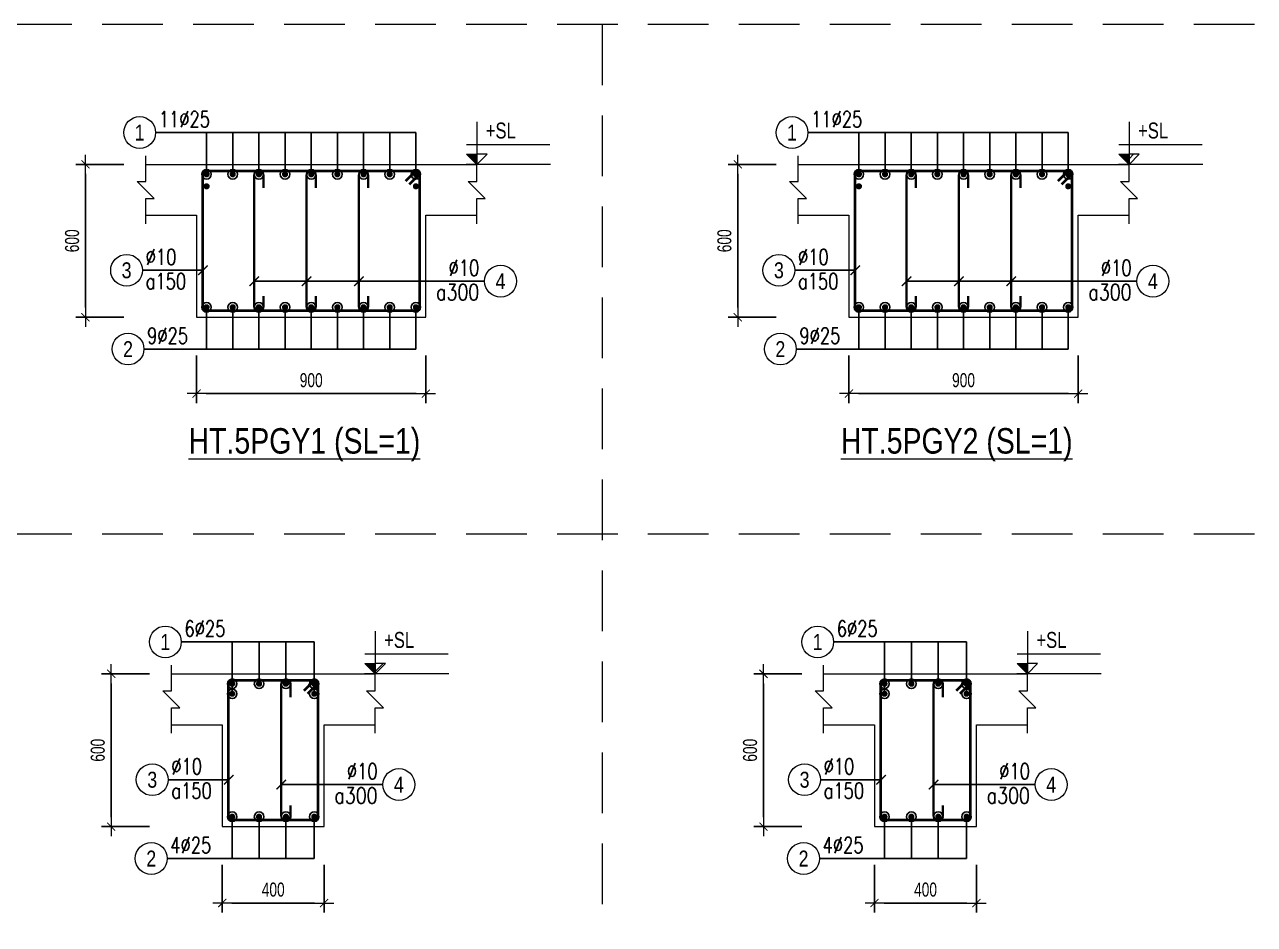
# Model space of a CAD drawing. Header units: millimetres. Extents: x 225489 to 327520, y -235866 to -221866.
# Drawn here: x 301666 to 306495, y -233399 to -229866 of the extents above; entities that cross this region are included whole.
import ezdxf
from ezdxf.enums import TextEntityAlignment as Align

# ---------------------------------------------------------------- set-up
doc = ezdxf.new("R2010")
doc.units = ezdxf.units.MM
doc.header["$PDMODE"] = 3
doc.linetypes.add('HIDDEN2', pattern=[4.762499999999999, 3.175, -1.5875])
doc.layers.get('0').update_dxf_attribs({"lineweight": 20})
doc.layers.get('Defpoints').update_dxf_attribs({"color": 151, "lineweight": 9})
for name, color, linetype, lineweight in [('NDC_S_ANNO', 7, 'Continuous', 20), ('NDC_S_CONTINUOUS', 3, 'Continuous', 20), ('NDC_S_DIM', 1, 'Continuous', 15), ('NDC_S_HIDDEN', 8, 'HIDDEN2', 13), ('NDC_S_REBAR', 4, 'Continuous', 35), ('NDC_S_STIRRUP', 4, 'Continuous', 40), ('NDC_S_TEXT SYMBOL', 7, 'Continuous', 20), ('NDC_S_THIN LINE', 8, 'Continuous', 9), ('NDC_S_VN TEXT', 7, 'Continuous', 20)]:
    doc.layers.add(name, color=color, linetype=linetype, lineweight=lineweight)
doc.styles.add('ARIAL', font='arial.ttf', dxfattribs={"width": 0.8})
doc.styles.add('NDC_ANNO', font='', dxfattribs={"width": 0.8})
doc.styles.add('NDC_DIM', font='', dxfattribs={"width": 0.75})
doc.styles.add('NDC_EN TXT', font='romans.shx', dxfattribs={"width": 0.8})
doc.styles.get('NDC_ANNO').set_extended_font_data('Dotum')
doc.styles.get('NDC_DIM').set_extended_font_data('Dotum')
doc.dimstyles.new('NDC_dim_25', dxfattribs={"dimscale": 25, "dimtxt": 2.2, "dimasz": 1.5, "dimexe": 1.5, "dimexo": 2.5, "dimgap": 1, "dimtad": 1, "dimdec": 0, "dimzin": 0, "dimdsep": 46, "dimtxsty": 'NDC_DIM', "dimblk": 'DIMMARK', "dimcen": 0.09, "dimdle": 1.2, "dimclrd": 1, "dimclre": 1, "dimclrt": 3, "dimadec": 0, "dimazin": 0, "dimtfac": 1, "dimtdec": 0, "dimtix": 1, "dimtofl": 0, "dimtmove": 0, "dimatfit": 3, "dimfxl": 6, "dimfxlon": 1, "dimtolj": 1, "dimtzin": 0, "dimarcsym": 0})

# ---------------------------------------------------------------- blocks, each defined once
blk = doc.blocks.new('kata_block_TD')
at = {"color": 6, "linetype": 'ByBlock', "lineweight": -2, "style": 'ARIAL', "width": 0.8}
blk.add_attdef('SECTDET2', text='', height=5, dxfattribs=at).set_placement((0, 7.970649532882817), align=Align.CENTER)
at = {"color": 0, "linetype": 'ByBlock', "lineweight": -2, "style": 'ARIAL', "width": 0.8}
blk.add_attdef('SECTDET1', text='', height=5, dxfattribs=at).set_placement((0, 1.470649532882817), align=Align.CENTER)
at = {"color": 3, "lineweight": 25, "style": 'ARIAL', "width": 0.8}
blk.add_attdef('SSCALE', text='', height=2.5, dxfattribs=at).set_placement((0, -3.998868953555331), align=Align.CENTER)
blk = doc.blocks.new('kata_block_CT')
at = {"layer": 'NDC_S_ANNO'}
blk.add_hatch(color=3, dxfattribs=at).paths.add_polyline_path([(0, 1.596954857557648), (-1.612010908633238, 1.596954857557648), (0, 0)])
at = {"layer": 'NDC_S_ANNO', "ltscale": 50}
h = blk.add_hatch(dxfattribs=at)
h.set_pattern_fill('ANSI31', color=256, scale=1.406250541793835, style=0)
h.set_pattern_definition([(45.00000000000001, (0, 5.456968210637569e-12), (-3.157122508925224, 3.157122508925225), [])])
h.paths.add_polyline_path([(0, 1.596954857557648), (0, 0), (1.612010908924276, 1.596954857557648)])
for p, q in [((-1.592704896858777, 3.140833880479477), (11.46947077315417, 3.140833880479477)), ((11.56125648126181, 5.456968210637569e-12), (-1.63869572513795, 5.456968210637569e-12))]:
    blk.add_line(p, q, dxfattribs=at)
for points in [[(0, 6.69495074864426), (0, 0)], [(0, 0), (-1.612010908924276, 1.596954857557648), (0, 1.596954857557648)], [(0, 0), (1.612010908924276, 1.596954857557648), (0, 1.596954857557648)]]:
    blk.add_lwpolyline(points, dxfattribs=at)
at = {"layer": 'NDC_S_ANNO', "color": 8, "ltscale": 50}
blk.add_lwpolyline([(0, 0), (-1.612010908633238, 1.596954857557648), (0, 1.596954857557648)], dxfattribs=at)
at = {"layer": 'NDC_S_TEXT SYMBOL', "color": 3, "style": 'NDC_ANNO', "width": 0.8}
blk.add_attdef('CT', (1.409564409346785, 4.068271311703938), '', height=2.5, dxfattribs=at)
blk = doc.blocks.new('DIMMARK')
at = {"layer": 'NDC_S_DIM', "color": 1}
blk.add_line((-1.5, 0), (1, 0), dxfattribs=at)
at = {"layer": 'NDC_S_DIM', "color": 2, "const_width": 0.1}
blk.add_lwpolyline([(-0.4242640687119285, -0.4242640687119285), (0.4242640687119285, 0.4242640687119285)], dxfattribs=at)
blk = doc.blocks.new('*D317')
at = {"layer": 'Defpoints', "color": 0, "transparency": 16777216}
for p in [(302341.2714388214, -231014.6993829691), (303241.2714388214, -231014.6993829691), (303241.2714388214, -231314.6993829691)]:
    blk.add_point(p, dxfattribs=at)
at = {"layer": 'NDC_S_DIM', "color": 1, "lineweight": -2, "transparency": 16777216}
for p, q in [((302341.2714388214, -231164.6993829691), (302341.2714388214, -231352.1993829691)), ((303241.2714388214, -231164.6993829691), (303241.2714388214, -231352.1993829691)), ((302378.7714388214, -231314.6993829691), (303203.7714388214, -231314.6993829691))]:
    blk.add_line(p, q, dxfattribs=at)
at = {"layer": 'NDC_S_DIM', "color": 1, "lineweight": -2, "transparency": 16777216, "xscale": 37.5, "yscale": 37.5, "zscale": 37.5, "rotation": 180}
blk.add_blockref('DIMMARK', (302341.2714388214, -231314.6993829691), dxfattribs=at)
at = {"layer": 'NDC_S_DIM', "color": 1, "lineweight": -2, "transparency": 16777216, "xscale": 37.5, "yscale": 37.5, "zscale": 37.5}
blk.add_blockref('DIMMARK', (303241.2714388214, -231314.6993829691), dxfattribs=at)
at = {"layer": 'NDC_S_DIM', "color": 3, "transparency": 16777216, "insert": (302791.2714388214, -231262.1620695363), "char_height": 55.00000000000001, "attachment_point": 5, "style": 'NDC_DIM'}
blk.add_mtext('\\A1;900', dxfattribs=at)
blk = doc.blocks.new('*D318')
at = {"layer": 'Defpoints', "color": 0, "transparency": 16777216}
for p in [(302410.9445633658, -230414.6993829692), (301904.9445633669, -231014.6993829692), (302410.9445633658, -231014.6993829692)]:
    blk.add_point(p, dxfattribs=at)
at = {"layer": 'NDC_S_DIM', "color": 1, "lineweight": -2, "transparency": 16777216}
for p, q in [((302054.9445633669, -230414.6993829692), (301867.4445633669, -230414.6993829692)), ((301904.9445633669, -230452.1993829692), (301904.9445633669, -230977.1993829692)), ((302054.9445633669, -231014.6993829692), (301867.4445633669, -231014.6993829692))]:
    blk.add_line(p, q, dxfattribs=at)
at = {"layer": 'NDC_S_DIM', "color": 1, "lineweight": -2, "transparency": 16777216, "xscale": 37.5, "yscale": 37.5, "zscale": 37.5}
for p, rotation in [((301904.9445633669, -230414.6993829692), 90), ((301904.9445633669, -231014.6993829692), 270)]:
    blk.add_blockref('DIMMARK', p, dxfattribs=dict(at, rotation=rotation))
at = {"layer": 'NDC_S_DIM', "color": 3, "transparency": 16777216, "insert": (301852.4072499339, -230714.6993829693), "char_height": 55.00000000000001, "attachment_point": 5, "rotation": 90, "style": 'NDC_DIM'}
blk.add_mtext('\\A1;600', dxfattribs=at)
blk = doc.blocks.new('kata_block_THEP')
at = {"layer": 'NDC_S_REBAR', "color": 0}
for p, q in [((-0.5, 0), (0.5, 0)), ((-0.3535533905960619, 0.353553390592424), (0.3535533905960619, -0.353553390592424)), ((0.3535533905960619, 0.353553390592424), (-0.3535533905960619, -0.353553390592424)), ((0, 0.5), (0, -0.5))]:
    blk.add_line(p, q, dxfattribs=at)
at = {"layer": 'NDC_S_REBAR', "color": 0, "const_width": 0.08333333333333334}
blk.add_lwpolyline([(-0.5, -1.818989403545856e-12, 1), (0.5000000000145519, -1.818989403545856e-12, 1), (-0.5, -1.818989403545856e-12, 1)], format="xyb", dxfattribs=at)
blk = doc.blocks.new('*U11')
blk.add_circle((-2.5, 0), 2.5)
at = {"layer": 'NDC_S_VN TEXT', "color": 3, "style": 'NDC_EN TXT', "width": 0.75}
blk.add_attdef('DK1', (0.5, 0.8455043070534884), '', height=2.5, dxfattribs=at)
at = {"layer": 'NDC_S_VN TEXT', "color": 7, "style": 'ARIAL', "width": 0.8}
blk.add_attdef('SH2', text='', height=2.5, dxfattribs=at).set_placement((-2.5, 0), align=Align.MIDDLE)
blk = doc.blocks.new('*U12')
blk.add_circle((-2.5, 0), 2.5)
at = {"layer": 'NDC_S_VN TEXT', "color": 3, "style": 'NDC_EN TXT', "width": 0.75}
for tag, p in [('DK1', (0.5, 0.8455043070534884)), ('KC1', (0.5, -2.972544307831413))]:
    blk.add_attdef(tag, p, '', height=2.5, dxfattribs=at)
at = {"layer": 'NDC_S_VN TEXT', "color": 7, "style": 'ARIAL', "width": 0.8}
blk.add_attdef('SH2', text='', height=2.5, dxfattribs=at).set_placement((-2.5, 0), align=Align.MIDDLE)
blk = doc.blocks.new('*U15')
blk.add_circle((2.5, 0), 2.5)
at = {"layer": 'NDC_S_VN TEXT', "color": 3, "style": 'NDC_EN TXT'}
for tag, width, p in [('DK2', 0.75, (-0.85, 0.8455043070534884)), ('KC2', 0.8, (-0.85, -2.972544307831413))]:
    blk.add_attdef(tag, text='', height=2.5, dxfattribs=dict(at, width=width)).set_placement(p, align=Align.RIGHT)
at = {"layer": 'NDC_S_VN TEXT', "color": 7, "style": 'ARIAL', "width": 0.8}
blk.add_attdef('SH3', text='', height=2.5, dxfattribs=at).set_placement((2.5, 0), align=Align.MIDDLE)
blk = doc.blocks.new('*D319')
at = {"layer": 'Defpoints', "color": 0, "transparency": 16777216}
for p in [(304902.7823761899, -231014.6993829691), (305802.7823761899, -231014.6993829691), (305802.7823761899, -231314.6993829691)]:
    blk.add_point(p, dxfattribs=at)
at = {"layer": 'NDC_S_DIM', "color": 1, "lineweight": -2, "transparency": 16777216}
for p, q in [((304902.7823761899, -231164.6993829691), (304902.7823761899, -231352.1993829691)), ((305802.7823761899, -231164.6993829691), (305802.7823761899, -231352.1993829691)), ((304940.2823761899, -231314.6993829691), (305765.2823761899, -231314.6993829691))]:
    blk.add_line(p, q, dxfattribs=at)
at = {"layer": 'NDC_S_DIM', "color": 1, "lineweight": -2, "transparency": 16777216, "xscale": 37.5, "yscale": 37.5, "zscale": 37.5, "rotation": 180}
blk.add_blockref('DIMMARK', (304902.7823761899, -231314.6993829691), dxfattribs=at)
at = {"layer": 'NDC_S_DIM', "color": 1, "lineweight": -2, "transparency": 16777216, "xscale": 37.5, "yscale": 37.5, "zscale": 37.5}
blk.add_blockref('DIMMARK', (305802.7823761899, -231314.6993829691), dxfattribs=at)
at = {"layer": 'NDC_S_DIM', "color": 3, "transparency": 16777216, "insert": (305352.7823761899, -231262.1620695363), "char_height": 55.00000000000001, "attachment_point": 5, "style": 'NDC_DIM'}
blk.add_mtext('\\A1;900', dxfattribs=at)
blk = doc.blocks.new('*D320')
at = {"layer": 'Defpoints', "color": 0, "transparency": 16777216}
for p in [(304972.4555007344, -230414.6993829692), (304466.4555007357, -231014.6993829692), (304972.4555007344, -231014.6993829692)]:
    blk.add_point(p, dxfattribs=at)
at = {"layer": 'NDC_S_DIM', "color": 1, "lineweight": -2, "transparency": 16777216}
for p, q in [((304616.4555007357, -230414.6993829692), (304428.9555007357, -230414.6993829692)), ((304466.4555007357, -230452.1993829692), (304466.4555007357, -230977.1993829692)), ((304616.4555007357, -231014.6993829692), (304428.9555007357, -231014.6993829692))]:
    blk.add_line(p, q, dxfattribs=at)
at = {"layer": 'NDC_S_DIM', "color": 1, "lineweight": -2, "transparency": 16777216, "xscale": 37.5, "yscale": 37.5, "zscale": 37.5}
for p, rotation in [((304466.4555007357, -230414.6993829692), 90), ((304466.4555007357, -231014.6993829692), 270)]:
    blk.add_blockref('DIMMARK', p, dxfattribs=dict(at, rotation=rotation))
at = {"layer": 'NDC_S_DIM', "color": 3, "transparency": 16777216, "insert": (304413.9181873027, -230714.6993829693), "char_height": 55.00000000000001, "attachment_point": 5, "rotation": 90, "style": 'NDC_DIM'}
blk.add_mtext('\\A1;600', dxfattribs=at)
blk = doc.blocks.new('*D331')
at = {"layer": 'Defpoints', "color": 0, "transparency": 16777216}
for p in [(302442.0385161823, -233014.6993829669), (302842.0385161823, -233014.6993829669), (302842.0385161823, -233314.6993829669)]:
    blk.add_point(p, dxfattribs=at)
at = {"layer": 'NDC_S_DIM', "color": 1, "lineweight": -2, "transparency": 16777216}
for p, q in [((302442.0385161823, -233164.6993829669), (302442.0385161823, -233352.1993829669)), ((302842.0385161823, -233164.6993829669), (302842.0385161823, -233352.1993829669)), ((302479.5385161823, -233314.6993829669), (302804.5385161823, -233314.6993829669))]:
    blk.add_line(p, q, dxfattribs=at)
at = {"layer": 'NDC_S_DIM', "color": 1, "lineweight": -2, "transparency": 16777216, "xscale": 37.5, "yscale": 37.5, "zscale": 37.5, "rotation": 180}
blk.add_blockref('DIMMARK', (302442.0385161823, -233314.6993829669), dxfattribs=at)
at = {"layer": 'NDC_S_DIM', "color": 1, "lineweight": -2, "transparency": 16777216, "xscale": 37.5, "yscale": 37.5, "zscale": 37.5}
blk.add_blockref('DIMMARK', (302842.0385161823, -233314.6993829669), dxfattribs=at)
at = {"layer": 'NDC_S_DIM', "color": 3, "transparency": 16777216, "insert": (302642.0385161823, -233262.162069534), "char_height": 55.00000000000001, "attachment_point": 5, "style": 'NDC_DIM'}
blk.add_mtext('\\A1;400', dxfattribs=at)
blk = doc.blocks.new('*D332')
at = {"layer": 'Defpoints', "color": 0, "transparency": 16777216}
for p in [(302511.7116407267, -232414.699382967), (302005.7116407274, -233014.699382967), (302511.7116407267, -233014.699382967)]:
    blk.add_point(p, dxfattribs=at)
at = {"layer": 'NDC_S_DIM', "color": 1, "lineweight": -2, "transparency": 16777216}
for p, q in [((302155.7116407274, -232414.699382967), (301968.2116407274, -232414.699382967)), ((302005.7116407274, -232452.199382967), (302005.7116407274, -232977.199382967)), ((302155.7116407274, -233014.699382967), (301968.2116407274, -233014.699382967))]:
    blk.add_line(p, q, dxfattribs=at)
at = {"layer": 'NDC_S_DIM', "color": 1, "lineweight": -2, "transparency": 16777216, "xscale": 37.5, "yscale": 37.5, "zscale": 37.5}
for p, rotation in [((302005.7116407274, -232414.699382967), 90), ((302005.7116407274, -233014.699382967), 270)]:
    blk.add_blockref('DIMMARK', p, dxfattribs=dict(at, rotation=rotation))
at = {"layer": 'NDC_S_DIM', "color": 3, "transparency": 16777216, "insert": (301953.1743272945, -232714.699382967), "char_height": 55.00000000000001, "attachment_point": 5, "rotation": 90, "style": 'NDC_DIM'}
blk.add_mtext('\\A1;600', dxfattribs=at)
blk = doc.blocks.new('*D333')
at = {"layer": 'Defpoints', "color": 0, "transparency": 16777216}
for p in [(305003.5494535508, -233014.6993829669), (305403.5494535508, -233014.6993829669), (305403.5494535508, -233314.6993829669)]:
    blk.add_point(p, dxfattribs=at)
at = {"layer": 'NDC_S_DIM', "color": 1, "lineweight": -2, "transparency": 16777216}
for p, q in [((305003.5494535508, -233164.6993829669), (305003.5494535508, -233352.1993829669)), ((305403.5494535508, -233164.6993829669), (305403.5494535508, -233352.1993829669)), ((305041.0494535508, -233314.6993829669), (305366.0494535508, -233314.6993829669))]:
    blk.add_line(p, q, dxfattribs=at)
at = {"layer": 'NDC_S_DIM', "color": 1, "lineweight": -2, "transparency": 16777216, "xscale": 37.5, "yscale": 37.5, "zscale": 37.5, "rotation": 180}
blk.add_blockref('DIMMARK', (305003.5494535508, -233314.6993829669), dxfattribs=at)
at = {"layer": 'NDC_S_DIM', "color": 1, "lineweight": -2, "transparency": 16777216, "xscale": 37.5, "yscale": 37.5, "zscale": 37.5}
blk.add_blockref('DIMMARK', (305403.5494535508, -233314.6993829669), dxfattribs=at)
at = {"layer": 'NDC_S_DIM', "color": 3, "transparency": 16777216, "insert": (305203.5494535508, -233262.162069534), "char_height": 55.00000000000001, "attachment_point": 5, "style": 'NDC_DIM'}
blk.add_mtext('\\A1;400', dxfattribs=at)
blk = doc.blocks.new('*D334')
at = {"layer": 'Defpoints', "color": 0, "transparency": 16777216}
for p in [(305073.2225780953, -232414.699382967), (304567.2225780962, -233014.699382967), (305073.2225780953, -233014.699382967)]:
    blk.add_point(p, dxfattribs=at)
at = {"layer": 'NDC_S_DIM', "color": 1, "lineweight": -2, "transparency": 16777216}
for p, q in [((304717.2225780962, -232414.699382967), (304529.7225780962, -232414.699382967)), ((304567.2225780962, -232452.199382967), (304567.2225780962, -232977.199382967)), ((304717.2225780962, -233014.699382967), (304529.7225780962, -233014.699382967))]:
    blk.add_line(p, q, dxfattribs=at)
at = {"layer": 'NDC_S_DIM', "color": 1, "lineweight": -2, "transparency": 16777216, "xscale": 37.5, "yscale": 37.5, "zscale": 37.5}
for p, rotation in [((304567.2225780962, -232414.699382967), 90), ((304567.2225780962, -233014.699382967), 270)]:
    blk.add_blockref('DIMMARK', p, dxfattribs=dict(at, rotation=rotation))
at = {"layer": 'NDC_S_DIM', "color": 3, "transparency": 16777216, "insert": (304514.6852646632, -232714.699382967), "char_height": 55.00000000000001, "attachment_point": 5, "rotation": 90, "style": 'NDC_DIM'}
blk.add_mtext('\\A1;600', dxfattribs=at)

msp = doc.modelspace()

# ---------------------------------------------------------------- linework, layer by layer
at = {"layer": 'NDC_S_CONTINUOUS'}
for points in [[(302141.2714388214, -230414.6993829691), (302341.2714388214, -230414.6993829691), (302341.2714388214, -230414.6993829691), (303241.2714388214, -230414.6993829691), (303241.2714388214, -230414.6993829691), (303441.2714388214, -230414.6993829691)], [(304702.7823761899, -230414.6993829691), (304902.7823761899, -230414.6993829691), (304902.7823761899, -230414.6993829691), (305802.7823761899, -230414.6993829691), (305802.7823761899, -230414.6993829691), (306002.7823761899, -230414.6993829691)], [(302141.2714388214, -230614.6993829691), (302341.2714388214, -230614.6993829691), (302341.2714388214, -231014.6993829691), (303241.2714388214, -231014.6993829691), (303241.2714388214, -230614.6993829691), (303441.2714388214, -230614.6993829691)], [(304702.7823761899, -230614.6993829691), (304902.7823761899, -230614.6993829691), (304902.7823761899, -231014.6993829691), (305802.7823761899, -231014.6993829691), (305802.7823761899, -230614.6993829691), (306002.7823761899, -230614.6993829691)], [(302242.0385161823, -232414.6993829669), (302442.0385161823, -232414.6993829669), (302442.0385161823, -232414.6993829669), (302842.0385161823, -232414.6993829669), (302842.0385161823, -232414.6993829669), (303042.0385161823, -232414.6993829669)], [(304803.5494535508, -232414.6993829669), (305003.5494535508, -232414.6993829669), (305003.5494535508, -232414.6993829669), (305403.5494535508, -232414.6993829669), (305403.5494535508, -232414.6993829669), (305603.5494535508, -232414.6993829669)], [(302242.0385161823, -232614.6993829669), (302442.0385161823, -232614.6993829669), (302442.0385161823, -233014.6993829669), (302842.0385161823, -233014.6993829669), (302842.0385161823, -232614.6993829669), (303042.0385161823, -232614.6993829669)], [(304803.5494535508, -232614.6993829669), (305003.5494535508, -232614.6993829669), (305003.5494535508, -233014.6993829669), (305403.5494535508, -233014.6993829669), (305403.5494535508, -232614.6993829669), (305603.5494535508, -232614.6993829669)]]:
    msp.add_lwpolyline(points, dxfattribs=at)
at = {"layer": 'NDC_S_HIDDEN', "ltscale": 75}
for p, q in [((306494.9620122865, -229865.8761660693), (288564.3854507066, -229865.8761660692)), ((303933.4510749179, -229865.8761660692), (303933.4510749179, -235865.8761660625)), ((306494.9620122865, -231865.876166067), (288564.3854507066, -231865.8761660669))]:
    msp.add_line(p, q, dxfattribs=at)
at = {"layer": 'NDC_S_REBAR'}
for points in [[(302604.3364423547, -230507.0440729024), (302604.3364423547, -230458.1309030926, 0.9999999999999999), (302567.4724423546, -230458.1309030926), (302567.4724423546, -230971.2673829691, 0.9999999999999999), (302604.3364423547, -230971.2673829691), (302604.3364423547, -230932.0104919602, -0.414213562)], [(302809.8364423501, -230507.0440729024), (302809.8364423501, -230458.1309030926, 0.9999999999999999), (302772.9724423501, -230458.1309030926), (302772.9724423501, -230971.2673829691, 0.9999999999999999), (302809.8364423501, -230971.2673829691), (302809.8364423501, -230932.0104919602, -0.414213562)], [(303015.3364423501, -230507.0440729024), (303015.3364423501, -230458.1309030926, 0.9999999999999999), (302978.4724423501, -230458.1309030926), (302978.4724423501, -230971.2673829691, 0.9999999999999999), (303015.3364423501, -230971.2673829691), (303015.3364423501, -230932.0104919602, -0.414213562)], [(305165.8473797232, -230507.0440729024), (305165.8473797232, -230458.1309030926, 0.9999999999999999), (305128.9833797232, -230458.1309030926), (305128.9833797232, -230971.2673829691, 0.9999999999999999), (305165.8473797232, -230971.2673829691), (305165.8473797232, -230932.0104919602, -0.414213562)], [(305371.3473797187, -230507.0440729024), (305371.3473797187, -230458.1309030926, 0.9999999999999999), (305334.4833797186, -230458.1309030926), (305334.4833797186, -230971.2673829691, 0.9999999999999999), (305371.3473797187, -230971.2673829691), (305371.3473797187, -230932.0104919602, -0.414213562)], [(305576.8473797186, -230507.0440729024), (305576.8473797186, -230458.1309030926, 0.9999999999999999), (305539.9833797186, -230458.1309030926), (305539.9833797186, -230971.2673829691, 0.9999999999999999), (305576.8473797186, -230971.2673829691), (305576.8473797186, -230932.0104919602, -0.414213562)], [(302710.4705161823, -232507.0440729002), (302710.4705161823, -232458.1309030904, 0.9999999999999999), (302673.6065161822, -232458.1309030904), (302673.6065161822, -232971.2673829668, 0.9999999999999999), (302710.4705161823, -232971.2673829668), (302710.4705161823, -232932.010491958, -0.414213562)], [(305271.9814535509, -232507.0440729002), (305271.9814535509, -232458.1309030904, 0.9999999999999999), (305235.1174535508, -232458.1309030904), (305235.1174535508, -232971.2673829668, 0.9999999999999999), (305271.9814535509, -232971.2673829668), (305271.9814535509, -232932.010491958, -0.414213562)]]:
    msp.add_lwpolyline(points, format="xyb", dxfattribs=at)
at = {"layer": 'NDC_S_STIRRUP'}
for points in [[(303162.2714388214, -230479.6993829691), (303202.2714388214, -230439.6993829691, -0.414213562), (303216.2714388214, -230453.6993829691), (303216.2714388214, -230975.6993829691, -0.414213562), (303202.2714388214, -230989.6993829691), (302380.2714388214, -230989.6993829691, -0.414213562), (302366.2714388214, -230975.6993829691), (302366.2714388214, -230453.6993829691, -0.414213562), (302380.2714388214, -230439.6993829691), (303202.2714388214, -230439.6993829691, -0.414213562), (303216.2714388214, -230453.6993829691), (303176.2714388214, -230493.6993829691)], [(305723.7823761899, -230479.6993829691), (305763.7823761899, -230439.6993829691, -0.414213562), (305777.7823761899, -230453.6993829691), (305777.7823761899, -230975.6993829691, -0.414213562), (305763.7823761899, -230989.6993829691), (304941.7823761899, -230989.6993829691, -0.414213562), (304927.7823761899, -230975.6993829691), (304927.7823761899, -230453.6993829691, -0.414213562), (304941.7823761899, -230439.6993829691), (305763.7823761899, -230439.6993829691, -0.414213562), (305777.7823761899, -230453.6993829691), (305737.7823761899, -230493.6993829691)], [(302763.0385161823, -232479.6993829669), (302803.0385161823, -232439.6993829669, -0.414213562), (302817.0385161823, -232453.6993829669), (302817.0385161823, -232975.6993829669, -0.414213562), (302803.0385161823, -232989.6993829669), (302481.0385161823, -232989.6993829669, -0.414213562), (302467.0385161823, -232975.6993829669), (302467.0385161823, -232453.6993829669, -0.414213562), (302481.0385161823, -232439.6993829669), (302803.0385161823, -232439.6993829669, -0.414213562), (302817.0385161823, -232453.6993829669), (302777.0385161823, -232493.6993829669)], [(305324.5494535508, -232479.6993829669), (305364.5494535508, -232439.6993829669, -0.414213562), (305378.5494535508, -232453.6993829669), (305378.5494535508, -232975.6993829669, -0.414213562), (305364.5494535508, -232989.6993829669), (305042.5494535508, -232989.6993829669, -0.414213562), (305028.5494535508, -232975.6993829669), (305028.5494535508, -232453.6993829669, -0.414213562), (305042.5494535508, -232439.6993829669), (305364.5494535508, -232439.6993829669, -0.414213562), (305378.5494535508, -232453.6993829669), (305338.5494535508, -232493.6993829669)]]:
    msp.add_lwpolyline(points, format="xyb", dxfattribs=at)
at = {"layer": 'NDC_S_THIN LINE'}
for points in [[(302141.2714388214, -230648.0327163025), (302141.2714388214, -230548.0327163025), (302174.6047721547, -230548.0327163025), (302107.938105488, -230481.3660496358), (302141.2714388214, -230481.3660496358), (302141.2714388214, -230381.3660496358)], [(303441.2714388214, -230648.0327163025), (303441.2714388214, -230548.0327163025), (303474.6047721547, -230548.0327163025), (303407.938105488, -230481.3660496358), (303441.2714388214, -230481.3660496358), (303441.2714388214, -230381.3660496358)], [(304702.7823761899, -230648.0327163025), (304702.7823761899, -230548.0327163025), (304736.1157095233, -230548.0327163025), (304669.4490428566, -230481.3660496358), (304702.7823761899, -230481.3660496358), (304702.7823761899, -230381.3660496358)], [(306002.7823761899, -230648.0327163025), (306002.7823761899, -230548.0327163025), (306036.1157095233, -230548.0327163025), (305969.4490428566, -230481.3660496358), (306002.7823761899, -230481.3660496358), (306002.7823761899, -230381.3660496358)], [(302242.0385161823, -232648.0327163002), (302242.0385161823, -232548.0327163002), (302275.3718495156, -232548.0327163002), (302208.705182849, -232481.3660496335), (302242.0385161823, -232481.3660496335), (302242.0385161823, -232381.3660496335)], [(303042.0385161823, -232648.0327163002), (303042.0385161823, -232548.0327163002), (303075.3718495156, -232548.0327163002), (303008.705182849, -232481.3660496335), (303042.0385161823, -232481.3660496335), (303042.0385161823, -232381.3660496335)], [(304803.5494535508, -232648.0327163002), (304803.5494535508, -232548.0327163002), (304836.8827868842, -232548.0327163002), (304770.2161202175, -232481.3660496335), (304803.5494535508, -232481.3660496335), (304803.5494535508, -232381.3660496335)], [(305603.5494535508, -232648.0327163002), (305603.5494535508, -232548.0327163002), (305636.8827868842, -232548.0327163002), (305570.2161202175, -232481.3660496335), (305603.5494535508, -232481.3660496335), (305603.5494535508, -232381.3660496335)]]:
    msp.add_lwpolyline(points, dxfattribs=at)

# ---------------------------------------------------------------- block references
at = {"layer": 'NDC_S_REBAR', "xscale": 22, "yscale": 22, "zscale": 22}
for p in [(302380.2714388214, -230453.6993829691), (302483.0214388291, -230453.6993829613), (302585.771438828, -230453.6993829625), (302688.5214388269, -230453.6993829636), (302791.2714388258, -230453.6993829647), (302894.0214388247, -230453.6993829658), (302996.7714388236, -230453.6993829669), (303099.5214388224, -230453.699382968), (303202.2714388214, -230453.6993829691), (304941.7823761899, -230453.6993829691), (305044.5323761977, -230453.6993829613), (305147.2823761966, -230453.6993829625), (305250.0323761955, -230453.6993829636), (305352.7823761944, -230453.6993829647), (305455.5323761932, -230453.6993829658), (305558.2823761922, -230453.6993829669), (305661.032376191, -230453.699382968), (305763.7823761899, -230453.6993829691), (302380.2714388214, -230500.8303301471), (303202.2714388214, -230500.8303301471), (304941.7823761899, -230500.8303301471), (305763.7823761899, -230500.8303301471), (302380.2714388214, -230975.6993829691), (302483.0214388291, -230975.6993829613), (302585.771438828, -230975.6993829625), (302688.5214388269, -230975.6993829636), (302791.2714388258, -230975.6993829647), (302894.0214388247, -230975.6993829658), (302996.7714388236, -230975.6993829669), (303099.5214388224, -230975.699382968), (303202.2714388214, -230975.6993829691), (304941.7823761899, -230975.6993829691), (305044.5323761977, -230975.6993829613), (305147.2823761966, -230975.6993829625), (305250.0323761955, -230975.6993829636), (305352.7823761944, -230975.6993829647), (305455.5323761932, -230975.6993829658), (305558.2823761922, -230975.6993829669), (305661.032376191, -230975.699382968), (305763.7823761899, -230975.6993829691), (302481.0385161823, -232453.6993829669), (302803.0385161823, -232453.6993829669), (305042.5494535508, -232453.6993829669), (305364.5494535508, -232453.6993829669), (302481.0385161823, -232492.9882731878), (302803.0385161823, -232492.9882731878), (305042.5494535508, -232492.9882731878), (305364.5494535508, -232492.9882731878), (302481.0385161823, -232975.6993829669), (302586.5385161823, -232975.6993829669), (302692.0385161823, -232975.6993829669), (305042.5494535508, -232975.6993829669), (305148.0494535508, -232975.6993829669), (305253.5494535508, -232975.6993829669)]:
    msp.add_blockref('kata_block_THEP', p, dxfattribs=at)
at = {"layer": 'NDC_S_REBAR', "xscale": -22, "yscale": 22, "zscale": 22, "rotation": 180}
for p in [(302586.5385161823, -232453.6993829669), (302692.0385161823, -232453.6993829669), (305148.0494535508, -232453.6993829669), (305253.5494535508, -232453.6993829669), (302803.0385161823, -232975.6993829669), (305364.5494535508, -232975.6993829669)]:
    msp.add_blockref('kata_block_THEP', p, dxfattribs=at)
at = {"layer": 'NDC_S_THIN LINE', "xscale": 25, "yscale": 25, "zscale": 25}
for name, p, values in [('*U11', (302180.2714388214, -230289.6993829691), {'SH2': '1', 'DK1': '11%%c25'}), ('*U11', (304741.7823761899, -230289.6993829691), {'SH2': '1', 'DK1': '11%%c25'}), ('*U12', (302128.7714388214, -230830.5200535787), {'SH2': '3', 'DK1': '%%c10', 'KC1': 'a150'}), ('*U12', (304690.2823761899, -230830.5200535787), {'SH2': '3', 'DK1': '%%c10', 'KC1': 'a150'}), ('*U15', (303472.3276376856, -230873.1665111484), {'SH3': '4', 'DK2': '%%c10', 'KC2': 'a300'}), ('*U15', (306033.8385750542, -230873.1665111484), {'SH3': '4', 'DK2': '%%c10', 'KC2': 'a300'}), ('*U11', (302134.4323301075, -231139.6993829691), {'SH2': '2', 'DK1': '9%%c25'}), ('*U11', (304695.943267476, -231139.6993829691), {'SH2': '2', 'DK1': '9%%c25'}), ('*U11', (302281.0385161823, -232289.6993829669), {'SH2': '1', 'DK1': '6%%c25'}), ('*U11', (304842.5494535508, -232289.6993829669), {'SH2': '1', 'DK1': '6%%c25'}), ('*U12', (302229.5385161823, -232830.5200535764), {'SH2': '3', 'DK1': '%%c10', 'KC1': 'a150'}), ('*U15', (303073.0947150465, -232849.6156458537), {'SH3': '4', 'DK2': '%%c10', 'KC2': 'a300'}), ('*U12', (304791.0494535508, -232830.5200535764), {'SH2': '3', 'DK1': '%%c10', 'KC1': 'a150'}), ('*U15', (305634.6056524151, -232849.6156458537), {'SH3': '4', 'DK2': '%%c10', 'KC2': 'a300'}), ('*U11', (302225.5800683338, -233139.6993829669), {'SH2': '2', 'DK1': '4%%c25'}), ('*U11', (304787.0910057024, -233139.6993829669), {'SH2': '2', 'DK1': '4%%c25'})]:
    msp.add_blockref(name, p, dxfattribs=at).add_auto_attribs(values)
at = {"layer": 'NDC_S_VN TEXT', "xscale": 25, "yscale": 25, "zscale": 25}
for p in [(303441.2714388214, -230414.6993829691), (306002.7823761899, -230414.6993829691), (303042.0385161823, -232414.6993829669), (305603.5494535508, -232414.6993829669)]:
    msp.add_blockref('kata_block_CT', p, dxfattribs=at).add_auto_attribs({'CT': '+SL'})
at = {"layer": 'NDC_S_VN TEXT'}
ref = msp.add_blockref('kata_block_TD', (302764.529813179, -231579.6050299061), dxfattribs=dict(at, xscale=20, yscale=20, zscale=20))
ref.add_attrib('SECTDET1', '%%uHT.5PGY1 (SL=1)', dxfattribs={"layer": '0', "color": 0, "linetype": 'ByBlock', "lineweight": -2, "height": 100, "style": 'ARIAL', "width": 0.8}).set_placement((302764.529813179, -231550.1920392484), align=Align.CENTER)
ref = msp.add_blockref('kata_block_TD', (305326.0407505476, -231579.6050299061), dxfattribs=dict(at, xscale=20, yscale=20, zscale=20))
ref.add_attrib('SECTDET1', '%%uHT.5PGY2 (SL=1)', dxfattribs={"layer": '0', "color": 0, "linetype": 'ByBlock', "lineweight": -2, "height": 100, "style": 'ARIAL', "width": 0.8}).set_placement((305326.0407505476, -231550.1920392484), align=Align.CENTER)

# ---------------------------------------------------------------- dimensions: what is measured, and where the dimension line sits
at = {"layer": 'NDC_S_DIM'}
for base, p1, p2, picture, middle in [((301904.9445633669, -231014.6993829692), (302410.9445633657, -230414.6993829691), (302410.9445633657, -231014.6993829691), '*D318', (301852.4072499339, -230714.6993829693)), ((304466.4555007357, -231014.6993829692), (304972.4555007343, -230414.6993829691), (304972.4555007343, -231014.6993829691), '*D320', (304413.9181873027, -230714.6993829693)), ((302005.7116407274, -233014.699382967), (302511.7116407266, -232414.6993829669), (302511.7116407266, -233014.6993829669), '*D332', (301953.1743272945, -232714.699382967)), ((304567.2225780962, -233014.699382967), (305073.2225780952, -232414.6993829669), (305073.2225780952, -233014.6993829669), '*D334', (304514.6852646632, -232714.699382967))]:
    dim = msp.add_linear_dim(base=base, p1=p1, p2=p2, angle=270, dimstyle='NDC_dim_25', dxfattribs=at)
    dim.commit()
    dim.dimension.update_dxf_attribs({"geometry": picture, "text_midpoint": middle})
for base, p1, p2, picture, middle in [((303241.2714388214, -231314.6993829691), (302341.2714388214, -231014.6993829691), (303241.2714388214, -231014.6993829691), '*D317', (302791.2714388214, -231262.1620695363)), ((305802.7823761899, -231314.6993829691), (304902.7823761899, -231014.6993829691), (305802.7823761899, -231014.6993829691), '*D319', (305352.7823761899, -231262.1620695363)), ((302842.0385161823, -233314.6993829669), (302442.0385161823, -233014.6993829669), (302842.0385161823, -233014.6993829669), '*D331', (302642.0385161823, -233262.162069534)), ((305403.5494535508, -233314.6993829669), (305003.5494535508, -233014.6993829669), (305403.5494535508, -233014.6993829669), '*D333', (305203.5494535508, -233262.162069534))]:
    dim = msp.add_linear_dim(base=base, p1=p1, p2=p2, dimstyle='NDC_dim_25', dxfattribs=at)
    dim.commit()
    dim.dimension.update_dxf_attribs({"geometry": picture, "text_midpoint": middle})

# ---------------------------------------------------------------- leaders
at = {"layer": 'NDC_S_THIN LINE'}
for points, override in [([(302380.2714388214, -230453.6993829691), (302380.2714388214, -230289.6993829691), (302180.2714388214, -230289.6993829691)], {"dimldrblk": 'DotBlank'}), ([(303202.2714388214, -230453.6993829691), (303202.2714388214, -230289.6993829691), (302180.2714388214, -230289.6993829691)], {"dimldrblk": 'DotBlank'}), ([(302483.0214388291, -230453.6993829613), (302483.0214388291, -230289.6993829613), (302283.0214388291, -230289.6993829613)], {"dimldrblk": 'DotBlank'}), ([(302585.7714388214, -230453.6993829691), (302585.7714388214, -230289.6993829691), (302385.7714388214, -230289.6993829691)], {"dimldrblk": 'DotBlank'}), ([(302688.5214388325, -230453.6993829691), (302688.5214388325, -230289.6993829691), (302488.5214388325, -230289.6993829691)], {"dimldrblk": 'DotBlank'}), ([(302791.2714388258, -230453.6993829691), (302791.2714388258, -230289.6993829691), (302591.2714388258, -230289.6993829691)], {"dimldrblk": 'DotBlank'}), ([(302894.021438828, -230453.6993829691), (302894.021438828, -230289.6993829691), (302694.021438828, -230289.6993829691)], {"dimldrblk": 'DotBlank'}), ([(302996.7714388214, -230453.6993829691), (302996.7714388214, -230289.6993829691), (302796.7714388214, -230289.6993829691)], {"dimldrblk": 'DotBlank'}), ([(303099.5214388224, -230453.699382968), (303099.5214388224, -230289.699382968), (302899.5214388224, -230289.699382968)], {"dimldrblk": 'DotBlank'}), ([(304941.7823761899, -230453.6993829691), (304941.7823761899, -230289.6993829691), (304741.7823761899, -230289.6993829691)], {"dimldrblk": 'DotBlank'}), ([(305763.7823761899, -230453.6993829691), (305763.7823761899, -230289.6993829691), (304741.7823761899, -230289.6993829691)], {"dimldrblk": 'DotBlank'}), ([(305044.5323761977, -230453.6993829613), (305044.5323761977, -230289.6993829613), (304844.5323761977, -230289.6993829613)], {"dimldrblk": 'DotBlank'}), ([(305147.2823761899, -230453.6993829691), (305147.2823761899, -230289.6993829691), (304947.2823761899, -230289.6993829691)], {"dimldrblk": 'DotBlank'}), ([(305250.032376201, -230453.6993829691), (305250.032376201, -230289.6993829691), (305050.032376201, -230289.6993829691)], {"dimldrblk": 'DotBlank'}), ([(305352.7823761944, -230453.6993829691), (305352.7823761944, -230289.6993829691), (305152.7823761944, -230289.6993829691)], {"dimldrblk": 'DotBlank'}), ([(305455.5323761966, -230453.6993829691), (305455.5323761966, -230289.6993829691), (305255.5323761966, -230289.6993829691)], {"dimldrblk": 'DotBlank'}), ([(305558.2823761899, -230453.6993829691), (305558.2823761899, -230289.6993829691), (305358.2823761899, -230289.6993829691)], {"dimldrblk": 'DotBlank'}), ([(305661.032376191, -230453.699382968), (305661.032376191, -230289.699382968), (305461.032376191, -230289.699382968)], {"dimldrblk": 'DotBlank'}), ([(302366.2714388214, -230830.5200535787), (302128.7714388214, -230830.5200535787)], {"dimldrblk": 'ArchTick'}), ([(304927.7823761899, -230830.5200535787), (304690.2823761899, -230830.5200535787)], {"dimldrblk": 'ArchTick'}), ([(302567.4501123495, -230873.1665111484), (303472.3276376856, -230873.1665111484)], {"dimldrblk": 'ArchTick'}), ([(302772.9501123449, -230873.1665111484), (303472.3276376856, -230873.1665111484)], {"dimldrblk": 'ArchTick'}), ([(302978.4501123449, -230873.1665111484), (303472.3276376856, -230873.1665111484)], {"dimldrblk": 'ArchTick'}), ([(305128.9610497181, -230873.1665111484), (306033.8385750542, -230873.1665111484)], {"dimldrblk": 'ArchTick'}), ([(305334.4610497135, -230873.1665111484), (306033.8385750542, -230873.1665111484)], {"dimldrblk": 'ArchTick'}), ([(305539.9610497134, -230873.1665111484), (306033.8385750542, -230873.1665111484)], {"dimldrblk": 'ArchTick'}), ([(302380.2714388214, -230975.6993829691), (302380.2714388214, -231139.6993829691), (302134.4323301075, -231139.6993829691)], {"dimldrblk": 'DotBlank'}), ([(303202.2714388214, -230975.6993829691), (303202.2714388214, -231139.6993829691), (302134.4323301075, -231139.6993829691)], {"dimldrblk": 'DotBlank'}), ([(302483.0214388291, -230975.6993829613), (302483.0214388291, -231139.6993829613), (302283.0214388291, -231139.6993829613)], {"dimldrblk": 'DotBlank'}), ([(302585.7714388214, -230975.6993829691), (302585.7714388214, -231139.6993829691), (302385.7714388214, -231139.6993829691)], {"dimldrblk": 'DotBlank'}), ([(302688.5214388325, -230975.6993829691), (302688.5214388325, -231139.6993829691), (302488.5214388325, -231139.6993829691)], {"dimldrblk": 'DotBlank'}), ([(302791.2714388258, -230975.6993829691), (302791.2714388258, -231139.6993829691), (302591.2714388258, -231139.6993829691)], {"dimldrblk": 'DotBlank'}), ([(302894.021438828, -230975.6993829691), (302894.021438828, -231139.6993829691), (302694.021438828, -231139.6993829691)], {"dimldrblk": 'DotBlank'}), ([(302996.7714388214, -230975.6993829691), (302996.7714388214, -231139.6993829691), (302796.7714388214, -231139.6993829691)], {"dimldrblk": 'DotBlank'}), ([(303099.5214388224, -230975.699382968), (303099.5214388224, -231139.699382968), (302899.5214388224, -231139.699382968)], {"dimldrblk": 'DotBlank'}), ([(304941.7823761899, -230975.6993829691), (304941.7823761899, -231139.6993829691), (304695.943267476, -231139.6993829691)], {"dimldrblk": 'DotBlank'}), ([(305763.7823761899, -230975.6993829691), (305763.7823761899, -231139.6993829691), (304695.943267476, -231139.6993829691)], {"dimldrblk": 'DotBlank'}), ([(305044.5323761977, -230975.6993829613), (305044.5323761977, -231139.6993829613), (304844.5323761977, -231139.6993829613)], {"dimldrblk": 'DotBlank'}), ([(305147.2823761899, -230975.6993829691), (305147.2823761899, -231139.6993829691), (304947.2823761899, -231139.6993829691)], {"dimldrblk": 'DotBlank'}), ([(305250.032376201, -230975.6993829691), (305250.032376201, -231139.6993829691), (305050.032376201, -231139.6993829691)], {"dimldrblk": 'DotBlank'}), ([(305352.7823761944, -230975.6993829691), (305352.7823761944, -231139.6993829691), (305152.7823761944, -231139.6993829691)], {"dimldrblk": 'DotBlank'}), ([(305455.5323761966, -230975.6993829691), (305455.5323761966, -231139.6993829691), (305255.5323761966, -231139.6993829691)], {"dimldrblk": 'DotBlank'}), ([(305558.2823761899, -230975.6993829691), (305558.2823761899, -231139.6993829691), (305358.2823761899, -231139.6993829691)], {"dimldrblk": 'DotBlank'}), ([(305661.032376191, -230975.699382968), (305661.032376191, -231139.699382968), (305461.032376191, -231139.699382968)], {"dimldrblk": 'DotBlank'}), ([(302481.0385161823, -232453.6993829669), (302481.0385161823, -232289.6993829669), (302281.0385161823, -232289.6993829669)], {"dimldrblk": 'DotBlank'}), ([(302586.5385161823, -232453.6993829669), (302586.5385161823, -232289.6993829669), (302281.0385161823, -232289.6993829669)], {"dimldrblk": 'DotBlank'}), ([(302692.0385161825, -232453.6993829668), (302692.0385161825, -232289.6993829668), (302281.0385161823, -232289.6993829669)], {"dimldrblk": 'DotBlank'}), ([(302803.0385161823, -232453.6993829669), (302803.0385161823, -232289.6993829669), (302281.0385161823, -232289.6993829669)], {"dimldrblk": 'DotBlank'}), ([(302481.0385161823, -232492.9882731878), (302481.0385161823, -232289.6993829669), (302281.0385161823, -232289.6993829669)], {"dimldrblk": 'DotBlank'}), ([(302803.0385161823, -232492.9882731878), (302803.0385161823, -232289.6993829669), (302281.0385161823, -232289.6993829669)], {"dimldrblk": 'DotBlank'}), ([(305042.5494535508, -232453.6993829669), (305042.5494535508, -232289.6993829669), (304842.5494535508, -232289.6993829669)], {"dimldrblk": 'DotBlank'}), ([(305148.0494535508, -232453.6993829669), (305148.0494535508, -232289.6993829669), (304842.5494535508, -232289.6993829669)], {"dimldrblk": 'DotBlank'}), ([(305253.549453551, -232453.6993829668), (305253.549453551, -232289.6993829668), (304842.5494535508, -232289.6993829669)], {"dimldrblk": 'DotBlank'}), ([(305364.5494535508, -232453.6993829669), (305364.5494535508, -232289.6993829669), (304842.5494535508, -232289.6993829669)], {"dimldrblk": 'DotBlank'}), ([(305042.5494535508, -232492.9882731878), (305042.5494535508, -232289.6993829669), (304842.5494535508, -232289.6993829669)], {"dimldrblk": 'DotBlank'}), ([(305364.5494535508, -232492.9882731878), (305364.5494535508, -232289.6993829669), (304842.5494535508, -232289.6993829669)], {"dimldrblk": 'DotBlank'}), ([(302467.0385161823, -232830.5200535764), (302229.5385161823, -232830.5200535764)], {"dimldrblk": 'ArchTick'}), ([(305028.5494535508, -232830.5200535764), (304791.0494535508, -232830.5200535764)], {"dimldrblk": 'ArchTick'}), ([(302673.6065161822, -232849.6156458537), (303073.0947150465, -232849.6156458537)], {"dimldrblk": 'ArchTick'}), ([(305235.1174535508, -232849.6156458537), (305634.6056524151, -232849.6156458537)], {"dimldrblk": 'ArchTick'}), ([(302481.0385161823, -232975.6993829669), (302481.0385161823, -233139.6993829669), (302225.5800683338, -233139.6993829669)], {"dimldrblk": 'DotBlank'}), ([(302586.5385161823, -232975.6993829669), (302586.5385161823, -233139.6993829669), (302225.5800683338, -233139.6993829669)], {"dimldrblk": 'DotBlank'}), ([(302692.0385161823, -232975.6993829669), (302692.0385161823, -233139.6993829669), (302225.5800683338, -233139.6993829669)], {"dimldrblk": 'DotBlank'}), ([(302803.0385161823, -232975.6993829669), (302803.0385161823, -233139.6993829669), (302281.0385161823, -233139.6993829669)], {"dimldrblk": 'DotBlank'}), ([(305042.5494535508, -232975.6993829669), (305042.5494535508, -233139.6993829669), (304787.0910057024, -233139.6993829669)], {"dimldrblk": 'DotBlank'}), ([(305148.0494535508, -232975.6993829669), (305148.0494535508, -233139.6993829669), (304787.0910057024, -233139.6993829669)], {"dimldrblk": 'DotBlank'}), ([(305253.5494535508, -232975.6993829669), (305253.5494535508, -233139.6993829669), (304787.0910057024, -233139.6993829669)], {"dimldrblk": 'DotBlank'}), ([(305364.5494535508, -232975.6993829669), (305364.5494535508, -233139.6993829669), (304842.5494535508, -233139.6993829669)], {"dimldrblk": 'DotBlank'})]:
    msp.add_leader(points, dimstyle='NDC_dim_25', override=override, dxfattribs=at)

doc.saveas('drawing.dxf')
